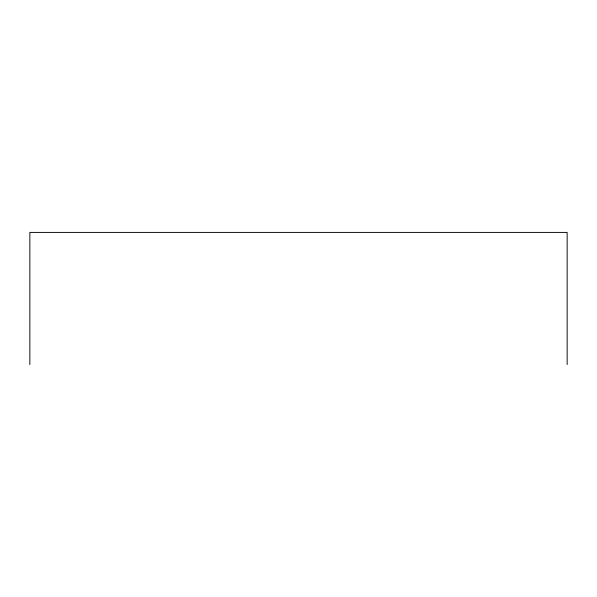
<?xml version="1.0" encoding="UTF-8"?>
<svg xmlns="http://www.w3.org/2000/svg" width="597" height="597" viewBox="0 0 597 597"><rect width="100%" height="100%" fill="white"/><g stroke="black" fill="none" stroke-linecap="round" stroke-linejoin="round"><path stroke-width="0.9" d="M567.15 364.588L567.15 232.412L29.85 232.412L29.85 364.588"/></g></svg>
